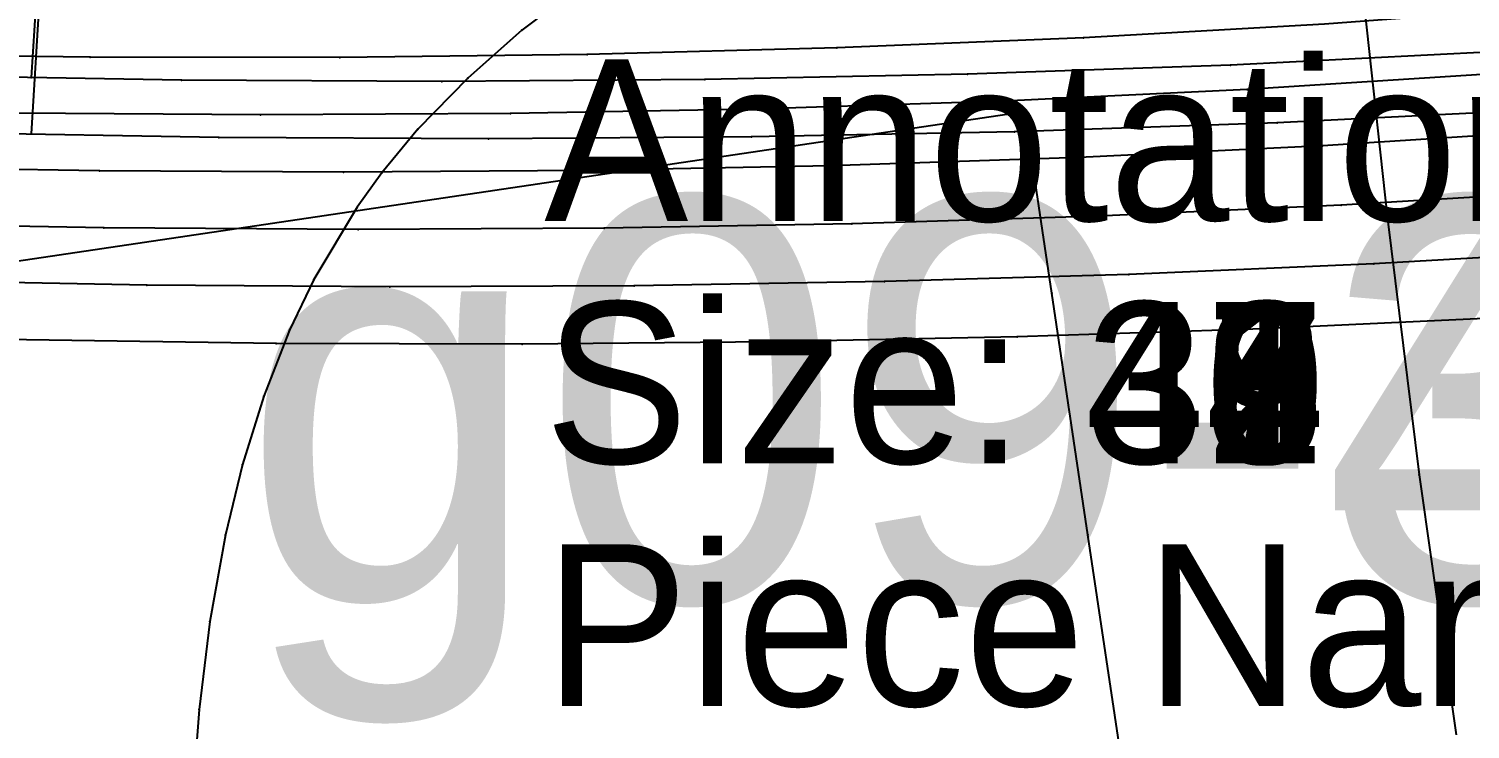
# Model space of a CAD drawing. Extents: x -2408 to 1029, y -526 to 2095.
# Drawn here: x 132.8 to 222, y 660.7 to 704 of the extents above; entities that cross this region are included whole.
import ezdxf

# ---------------------------------------------------------------- set-up
doc = ezdxf.new("R2010")
doc.units = 0
doc.layers.add('TEXT', color=7, linetype='Continuous')

# ---------------------------------------------------------------- blocks, each defined once
blk = doc.blocks.new('0-30')
at = {"layer": '14'}
blk.add_lwpolyline([(44.701731, 414.273972), (50.743294, 416.244731), (56.965604, 417.951894), (64.599536, 419.694168), (72.333058, 421.150524), (82.647834, 422.735871), (95.126118, 424.294688), (108.708974, 425.698344), (124.190378, 426.989594), (125.083542, 411.378049), (125.94738, 397.97657), (125.947466, 397.975426), (127.44499, 381.943371), (129.137564, 366.463573), (131.129938, 350.453643), (133.409665, 334.373531)], dxfattribs=at)
at = {"layer": '2'}
blk.add_point((106.729412, 372.92263), dxfattribs=at)
blk.add_point((106.729412, 372.92263), dxfattribs=at)
at = {"layer": '3'}
for p in [(75.610981, 377.960142), (72.256758, 375.008034), (69.179744, 371.835018), (66.944462, 369.136702), (65.409841, 367.014028), (129.137564, 366.463573), (62.739911, 362.54409), (108.388606, 361.704446), (61.234028, 359.405995), (59.634552, 355.32766), (58.322983, 351.099297), (131.129938, 350.453643), (57.271035, 346.745545), (110.619182, 346.752254), (56.311571, 341.390216), (55.636356, 335.932393)]:
    blk.add_point(p, dxfattribs=at)
at = {"layer": '8'}
for points in [[(125.908356, 397.973061), (119.729004, 396.864729), (113.450362, 395.438335), (107.466654, 393.809951), (101.805577, 391.997169), (96.809019, 390.134796), (91.827865, 387.975216), (86.939008, 385.503664), (82.991898, 383.206694), (79.202623, 380.692606), (75.610981, 377.960142), (72.256758, 375.008034), (69.179744, 371.835018), (66.944462, 369.136702), (65.409841, 367.014028), (62.739911, 362.54409), (61.234028, 359.405995), (59.634552, 355.32766), (58.322983, 351.099297), (57.271035, 346.745545), (56.311571, 341.390216), (55.636356, 335.932393), (55.142653, 329.492174)], [(106.729412, 372.92263), (0.427626, 357.145462)], [(119.314766, 285.586548), (117.19762, 301.353073), (115.058568, 316.696509), (112.867433, 331.727492), (110.619182, 346.752254), (108.388606, 361.704446), (106.729412, 372.92263)]]:
    blk.add_lwpolyline(points, dxfattribs=at)
at = {"layer": '1'}
for s, p in [('Annotation: ', (76.990826, 366.158981)), ('Size: 30', (76.990826, 351.158981)), ('Piece Name: 0', (76.990826, 336.158981))]:
    blk.add_text(s, height=10, dxfattribs=at).set_placement(p)
at = {"layer": 'TEXT', "color": 7}
blk.add_text('g09-30', height=25, dxfattribs=at).set_placement((58.23, 342.61))
blk = doc.blocks.new('0-31')
at = {"layer": '14'}
blk.add_lwpolyline([(44.701731, 414.273972), (50.743294, 416.244731), (56.965604, 417.951894), (64.599536, 419.694168), (72.333058, 421.150524), (82.647834, 422.735871), (95.126118, 424.294688), (108.708974, 425.698344), (124.190378, 426.989594), (125.083542, 411.378049), (125.94738, 397.97657), (125.947466, 397.975426), (127.44499, 381.943371), (129.137564, 366.463573), (131.129938, 350.453643), (133.409665, 334.373531)], dxfattribs=at)
at = {"layer": '2'}
blk.add_point((106.729412, 372.92263), dxfattribs=at)
blk.add_point((106.729412, 372.92263), dxfattribs=at)
at = {"layer": '3'}
for p in [(75.610981, 377.960142), (72.256758, 375.008034), (69.179744, 371.835018), (66.944462, 369.136702), (65.409841, 367.014028), (129.137564, 366.463573), (62.739911, 362.54409), (108.388606, 361.704446), (61.234028, 359.405995), (59.634552, 355.32766), (58.322983, 351.099297), (131.129938, 350.453643), (57.271035, 346.745545), (110.619182, 346.752254), (56.311571, 341.390216), (55.636356, 335.932393)]:
    blk.add_point(p, dxfattribs=at)
at = {"layer": '8'}
for points in [[(125.908356, 397.973061), (119.729004, 396.864729), (113.450362, 395.438335), (107.466654, 393.809951), (101.805577, 391.997169), (96.809019, 390.134796), (91.827865, 387.975216), (86.939008, 385.503664), (82.991898, 383.206694), (79.202623, 380.692606), (75.610981, 377.960142), (72.256758, 375.008034), (69.179744, 371.835018), (66.944462, 369.136702), (65.409841, 367.014028), (62.739911, 362.54409), (61.234028, 359.405995), (59.634552, 355.32766), (58.322983, 351.099297), (57.271035, 346.745545), (56.311571, 341.390216), (55.636356, 335.932393), (55.142653, 329.492174)], [(106.729412, 372.92263), (0.427626, 357.145462)], [(119.314766, 285.586548), (117.19762, 301.353073), (115.058568, 316.696509), (112.867433, 331.727492), (110.619182, 346.752254), (108.388606, 361.704446), (106.729412, 372.92263)]]:
    blk.add_lwpolyline(points, dxfattribs=at)
at = {"layer": '1'}
for s, p in [('Annotation: ', (76.990826, 366.158981)), ('Size: 31', (76.990826, 351.158981)), ('Piece Name: 0', (76.990826, 336.158981))]:
    blk.add_text(s, height=10, dxfattribs=at).set_placement(p)
at = {"layer": 'TEXT', "color": 7}
blk.add_text('g09-31', height=25, dxfattribs=at).set_placement((58.23, 342.61))
blk = doc.blocks.new('0-32')
at = {"layer": '14'}
blk.add_lwpolyline([(44.701731, 414.273972), (50.743294, 416.244731), (56.965604, 417.951894), (64.599536, 419.694168), (72.333058, 421.150524), (82.647834, 422.735871), (95.126118, 424.294688), (108.708974, 425.698344), (124.190378, 426.989594), (125.083542, 411.378049), (125.94738, 397.97657), (125.947466, 397.975464), (127.44499, 381.943371), (129.137564, 366.463573), (131.129938, 350.453643), (133.409665, 334.373531)], dxfattribs=at)
at = {"layer": '2'}
blk.add_point((106.729412, 372.92263), dxfattribs=at)
blk.add_point((106.729412, 372.92263), dxfattribs=at)
at = {"layer": '3'}
for p in [(75.610981, 377.960142), (72.256758, 375.008034), (69.179744, 371.835018), (66.944462, 369.136702), (65.409841, 367.014028), (129.137564, 366.463573), (62.739911, 362.54409), (108.388606, 361.704446), (61.234028, 359.405995), (59.634552, 355.32766), (58.322983, 351.099297), (131.129938, 350.453643), (57.271035, 346.745545), (110.619182, 346.752254), (56.311571, 341.390216), (55.636356, 335.932393)]:
    blk.add_point(p, dxfattribs=at)
at = {"layer": '8'}
for points in [[(125.908356, 397.973061), (119.729004, 396.864729), (113.450362, 395.438335), (107.466654, 393.809951), (101.805577, 391.997169), (96.809019, 390.134796), (91.827865, 387.975216), (86.939008, 385.503664), (82.991898, 383.206694), (79.202623, 380.692606), (75.610981, 377.960142), (72.256758, 375.008034), (69.179744, 371.835018), (66.944462, 369.136702), (65.409841, 367.014028), (62.739911, 362.54409), (61.234028, 359.405995), (59.634552, 355.32766), (58.322983, 351.099297), (57.271035, 346.745545), (56.311571, 341.390216), (55.636356, 335.932393), (55.142653, 329.492174)], [(106.729412, 372.92263), (0.427626, 357.145462)], [(119.314766, 285.586548), (117.19762, 301.353073), (115.058568, 316.696509), (112.867433, 331.727492), (110.619182, 346.752254), (108.388606, 361.704446), (106.729412, 372.92263)]]:
    blk.add_lwpolyline(points, dxfattribs=at)
at = {"layer": '1'}
for s, p in [('Annotation: ', (76.990826, 366.158981)), ('Size: 32', (76.990826, 351.158981)), ('Piece Name: 0', (76.990826, 336.158981))]:
    blk.add_text(s, height=10, dxfattribs=at).set_placement(p)
at = {"layer": 'TEXT', "color": 7}
blk.add_text('g09-32', height=25, dxfattribs=at).set_placement((58.23, 342.61))
blk = doc.blocks.new('0-33')
at = {"layer": '14'}
blk.add_lwpolyline([(44.701731, 414.273972), (50.743294, 416.244731), (56.965604, 417.951894), (64.599536, 419.694168), (72.333058, 421.150524), (82.647834, 422.735871), (95.126118, 424.294688), (108.708974, 425.698344), (124.190378, 426.989594), (125.083542, 411.378049), (125.94738, 397.97657), (125.947466, 397.975426), (127.44499, 381.943371), (129.137564, 366.463573), (131.129938, 350.453643), (133.409665, 334.373531)], dxfattribs=at)
at = {"layer": '2'}
blk.add_point((106.729412, 372.92263), dxfattribs=at)
blk.add_point((106.729412, 372.92263), dxfattribs=at)
at = {"layer": '3'}
for p in [(75.610981, 377.960142), (72.256758, 375.008034), (69.179744, 371.835018), (66.944462, 369.136702), (65.409841, 367.014028), (129.137564, 366.463573), (62.739911, 362.54409), (108.388606, 361.704446), (61.234028, 359.405995), (59.634552, 355.32766), (58.322983, 351.099297), (131.129938, 350.453643), (57.271035, 346.745545), (110.619182, 346.752254), (56.311571, 341.390216), (55.636356, 335.932393)]:
    blk.add_point(p, dxfattribs=at)
at = {"layer": '8'}
for points in [[(125.908356, 397.973061), (119.729004, 396.864729), (113.450362, 395.438335), (107.466654, 393.809951), (101.805577, 391.997169), (96.809019, 390.134796), (91.827865, 387.975216), (86.939008, 385.503664), (82.991898, 383.206694), (79.202623, 380.692606), (75.610981, 377.960142), (72.256758, 375.008034), (69.179744, 371.835018), (66.944462, 369.136702), (65.409841, 367.014028), (62.739911, 362.54409), (61.234028, 359.405995), (59.634552, 355.32766), (58.322983, 351.099297), (57.271035, 346.745545), (56.311571, 341.390216), (55.636356, 335.932393), (55.142653, 329.492174)], [(106.729412, 372.92263), (0.427626, 357.145462)], [(119.314766, 285.586548), (117.19762, 301.353073), (115.058568, 316.696509), (112.867433, 331.727492), (110.619182, 346.752254), (108.388606, 361.704446), (106.729412, 372.92263)]]:
    blk.add_lwpolyline(points, dxfattribs=at)
at = {"layer": '1'}
for s, p in [('Annotation: ', (76.990826, 366.158981)), ('Size: 33', (76.990826, 351.158981)), ('Piece Name: 0', (76.990826, 336.158981))]:
    blk.add_text(s, height=10, dxfattribs=at).set_placement(p)
at = {"layer": 'TEXT', "color": 7}
blk.add_text('g09-33', height=25, dxfattribs=at).set_placement((58.23, 342.61))
blk = doc.blocks.new('0-34')
at = {"layer": '14'}
blk.add_lwpolyline([(44.701731, 414.273972), (50.743294, 416.244731), (56.965604, 417.951894), (64.599536, 419.694168), (72.333058, 421.150524), (82.647834, 422.735871), (95.126118, 424.294688), (108.708974, 425.698344), (124.190378, 426.989594), (125.083542, 411.378049), (125.94738, 397.97657), (125.947466, 397.975426), (127.44499, 381.943371), (129.137564, 366.463573), (131.129938, 350.453643), (133.409665, 334.373531)], dxfattribs=at)
at = {"layer": '2'}
blk.add_point((106.729412, 372.92263), dxfattribs=at)
blk.add_point((106.729412, 372.92263), dxfattribs=at)
at = {"layer": '3'}
for p in [(75.610981, 377.960142), (72.256758, 375.008034), (69.179744, 371.835018), (66.944462, 369.136702), (65.409841, 367.014028), (129.137564, 366.463573), (62.739911, 362.54409), (108.388606, 361.704446), (61.234028, 359.405995), (59.634552, 355.32766), (58.322983, 351.099297), (131.129938, 350.453643), (57.271035, 346.745545), (110.619182, 346.752254), (56.311571, 341.390216), (55.636356, 335.932393)]:
    blk.add_point(p, dxfattribs=at)
at = {"layer": '8'}
for points in [[(125.908356, 397.973061), (119.729004, 396.864729), (113.450362, 395.438335), (107.466654, 393.809951), (101.805577, 391.997169), (96.809019, 390.134796), (91.827865, 387.975216), (86.939008, 385.503664), (82.991898, 383.206694), (79.202623, 380.692606), (75.610981, 377.960142), (72.256758, 375.008034), (69.179744, 371.835018), (66.944462, 369.136702), (65.409841, 367.014028), (62.739911, 362.54409), (61.234028, 359.405995), (59.634552, 355.32766), (58.322983, 351.099297), (57.271035, 346.745545), (56.311571, 341.390216), (55.636356, 335.932393), (55.142653, 329.492174)], [(106.729412, 372.92263), (0.427626, 357.145462)], [(119.314766, 285.586548), (117.19762, 301.353073), (115.058568, 316.696509), (112.867433, 331.727492), (110.619182, 346.752254), (108.388606, 361.704446), (106.729412, 372.92263)]]:
    blk.add_lwpolyline(points, dxfattribs=at)
at = {"layer": '1'}
for s, p in [('Annotation: ', (76.990826, 366.158981)), ('Size: 34', (76.990826, 351.158981)), ('Piece Name: 0', (76.990826, 336.158981))]:
    blk.add_text(s, height=10, dxfattribs=at).set_placement(p)
at = {"layer": 'TEXT', "color": 7}
blk.add_text('g09-34', height=25, dxfattribs=at).set_placement((58.23, 342.61))
blk = doc.blocks.new(' -35')
at = {"layer": '1'}
blk.add_lwpolyline([(-139.886102, 306.296855), (-139.129792, 294.443996), (-137.953181, 280.141638), (-136.500322, 265.099971), (-135.013094, 250.886536), (-148.183816, 249.209995), (-163.34766, 247.40342), (-178.555418, 245.770497), (-193.423369, 244.402106), (-207.70003, 243.334547), (-222.606377, 242.480514), (-237.875071, 241.853892), (-253.315107, 241.450995), (-268.624313, 241.263922), (-284.069524, 241.274969), (-299.213988, 241.469519), (-314.654661, 241.840707), (-329.710947, 242.348231), (-345.142515, 242.992943), (-360.569549, 243.738312)], dxfattribs=at)
at = {"layer": '3'}
for p in [(-237.875071, 241.853892), (-222.606377, 242.480514), (-284.069524, 241.274969), (-268.624313, 241.263922), (-253.315107, 241.450995)]:
    blk.add_point(p, dxfattribs=at)
blk = doc.blocks.new('0-35')
at = {"layer": '14'}
blk.add_lwpolyline([(44.701731, 414.273972), (50.743294, 416.244731), (56.965604, 417.951894), (64.599536, 419.694168), (72.333058, 421.150524), (82.647834, 422.735871), (95.126118, 424.294688), (108.708974, 425.698344), (124.190378, 426.989594), (125.083542, 411.378049), (125.94738, 397.97657), (125.947466, 397.975426), (127.44499, 381.943371), (129.137564, 366.463573), (131.129938, 350.453643), (133.409665, 334.373531)], dxfattribs=at)
at = {"layer": '2'}
blk.add_point((106.729412, 372.92263), dxfattribs=at)
blk.add_point((106.729412, 372.92263), dxfattribs=at)
at = {"layer": '3'}
for p in [(75.610981, 377.960142), (72.256758, 375.008034), (69.179744, 371.835018), (66.944462, 369.136702), (65.409841, 367.014028), (129.137564, 366.463573), (62.739911, 362.54409), (108.388606, 361.704446), (61.234028, 359.405995), (59.634552, 355.32766), (58.322983, 351.099297), (131.129938, 350.453643), (57.271035, 346.745545), (110.619182, 346.752254), (56.311571, 341.390216), (55.636356, 335.932393)]:
    blk.add_point(p, dxfattribs=at)
at = {"layer": '8'}
for points in [[(125.908356, 397.973061), (119.729004, 396.864729), (113.450362, 395.438335), (107.466654, 393.809951), (101.805577, 391.997169), (96.809019, 390.134796), (91.827865, 387.975216), (86.939008, 385.503664), (82.991898, 383.206694), (79.202623, 380.692606), (75.610981, 377.960142), (72.256758, 375.008034), (69.179744, 371.835018), (66.944462, 369.136702), (65.409841, 367.014028), (62.739911, 362.54409), (61.234028, 359.405995), (59.634552, 355.32766), (58.322983, 351.099297), (57.271035, 346.745545), (56.311571, 341.390216), (55.636356, 335.932393), (55.142653, 329.492174)], [(106.729412, 372.92263), (0.427626, 357.145462)], [(119.314766, 285.586548), (117.19762, 301.353073), (115.058568, 316.696509), (112.867433, 331.727492), (110.619182, 346.752254), (108.388606, 361.704446), (106.729412, 372.92263)]]:
    blk.add_lwpolyline(points, dxfattribs=at)
at = {"layer": '1'}
for s, p in [('Annotation: ', (76.990826, 366.158981)), ('Size: 35', (76.990826, 351.158981)), ('Piece Name: 0', (76.990826, 336.158981))]:
    blk.add_text(s, height=10, dxfattribs=at).set_placement(p)
at = {"layer": 'TEXT', "color": 7}
blk.add_text('g09-35', height=25, dxfattribs=at).set_placement((58.23, 342.61))
blk = doc.blocks.new(' -36')
at = {"layer": '1'}
blk.add_lwpolyline([(-134.806107, 302.791637), (-134.049793, 290.938792), (-132.873163, 276.636424), (-131.420318, 261.594737), (-129.930525, 247.356567), (-138.570311, 246.265114), (-153.43669, 244.482467), (-168.547746, 242.816848), (-183.553624, 241.367204), (-197.968038, 240.204386), (-212.494343, 239.281362), (-227.553251, 238.56932), (-242.984668, 238.071787), (-258.057404, 237.794367), (-273.530172, 237.708608), (-288.605063, 237.810626), (-303.923887, 238.095778), (-318.992565, 238.538278), (-334.219421, 239.124982), (-349.278421, 239.819537)], dxfattribs=at)
at = {"layer": '3'}
for p in [(-212.494343, 239.281362), (-227.553251, 238.56932), (-273.530172, 237.708608), (-258.057404, 237.794367), (-242.984668, 238.071787)]:
    blk.add_point(p, dxfattribs=at)
blk = doc.blocks.new('0-36')
at = {"layer": '14'}
blk.add_lwpolyline([(44.701731, 414.273972), (50.743294, 416.244731), (56.965604, 417.951894), (64.599536, 419.694168), (72.333058, 421.150524), (82.647834, 422.735871), (95.126118, 424.294688), (108.708974, 425.698344), (124.190378, 426.989594), (125.083542, 411.378049), (125.94738, 397.97657), (125.947466, 397.975426), (127.44499, 381.943371), (129.137564, 366.463573), (131.129938, 350.453643), (133.409665, 334.373531)], dxfattribs=at)
at = {"layer": '2'}
blk.add_point((106.729412, 372.92263), dxfattribs=at)
blk.add_point((106.729412, 372.92263), dxfattribs=at)
at = {"layer": '3'}
for p in [(75.610981, 377.960142), (72.256758, 375.008034), (69.179744, 371.835018), (66.944462, 369.136702), (65.409841, 367.014028), (129.137564, 366.463573), (62.739911, 362.54409), (108.388606, 361.704446), (61.234028, 359.405995), (59.634552, 355.32766), (58.322983, 351.099297), (131.129938, 350.453643), (57.271035, 346.745545), (110.619182, 346.752254), (56.311571, 341.390216), (55.636356, 335.932393)]:
    blk.add_point(p, dxfattribs=at)
at = {"layer": '8'}
for points in [[(125.908356, 397.973061), (119.729004, 396.864729), (113.450362, 395.438335), (107.466654, 393.809951), (101.805577, 391.997169), (96.809019, 390.134796), (91.827865, 387.975216), (86.939008, 385.503664), (82.991898, 383.206694), (79.202623, 380.692606), (75.610981, 377.960142), (72.256758, 375.008034), (69.179744, 371.835018), (66.944462, 369.136702), (65.409841, 367.014028), (62.739911, 362.54409), (61.234028, 359.405995), (59.634552, 355.32766), (58.322983, 351.099297), (57.271035, 346.745545), (56.311571, 341.390216), (55.636356, 335.932393), (55.142653, 329.492174)], [(106.729412, 372.92263), (0.427626, 357.145462)], [(119.314766, 285.586548), (117.19762, 301.353073), (115.058568, 316.696509), (112.867433, 331.727492), (110.619182, 346.752254), (108.388606, 361.704446), (106.729412, 372.92263)]]:
    blk.add_lwpolyline(points, dxfattribs=at)
at = {"layer": '1'}
for s, p in [('Annotation: ', (76.990826, 366.158981)), ('Size: 36', (76.990826, 351.158981)), ('Piece Name: 0', (76.990826, 336.158981))]:
    blk.add_text(s, height=10, dxfattribs=at).set_placement(p)
at = {"layer": 'TEXT', "color": 7}
blk.add_text('g09-36', height=25, dxfattribs=at).set_placement((58.23, 342.61))
blk = doc.blocks.new(' -37')
at = {"layer": '1'}
blk.add_lwpolyline([(-129.725852, 299.281603), (-128.969738, 287.432878), (-127.792769, 273.126968), (-126.339501, 258.081565), (-124.848623, 243.833447), (-132.902597, 242.83007), (-147.815277, 241.063317), (-162.845153, 239.418607), (-177.861629, 237.967491), (-192.76397, 236.759187), (-207.819563, 235.797054), (-222.888971, 235.077212), (-238.295454, 234.568414), (-253.378787, 234.274336), (-268.404967, 234.16699), (-283.49094, 234.240524), (-298.806344, 234.499671), (-313.886493, 234.923621), (-329.108117, 235.499975), (-344.17805, 236.194615), (-359.495093, 237.001945)], dxfattribs=at)
at = {"layer": '3'}
for p in [(-207.819563, 235.797054), (-238.295454, 234.568414), (-222.888971, 235.077212), (-283.49094, 234.240524), (-268.404967, 234.16699), (-253.378787, 234.274336)]:
    blk.add_point(p, dxfattribs=at)
blk = doc.blocks.new('0-37')
at = {"layer": '14'}
blk.add_lwpolyline([(44.701731, 414.273972), (50.743294, 416.244731), (56.965604, 417.951894), (64.599536, 419.694168), (72.333058, 421.150524), (82.647834, 422.735871), (95.126118, 424.294688), (108.708974, 425.698344), (124.190378, 426.989594), (125.083542, 411.378049), (125.94738, 397.97657), (125.947466, 397.975426), (127.44499, 381.943371), (129.137564, 366.463573), (131.129938, 350.453643), (133.409665, 334.373531)], dxfattribs=at)
at = {"layer": '2'}
blk.add_point((106.729412, 372.92263), dxfattribs=at)
blk.add_point((106.729412, 372.92263), dxfattribs=at)
at = {"layer": '3'}
for p in [(75.610981, 377.960142), (72.256758, 375.008034), (69.179744, 371.835018), (66.944462, 369.136702), (65.409841, 367.014028), (129.137564, 366.463573), (62.739911, 362.54409), (108.388606, 361.704446), (61.234028, 359.405995), (59.634552, 355.32766), (58.322983, 351.099297), (131.129938, 350.453643), (57.271035, 346.745545), (110.619182, 346.752254), (56.311571, 341.390216), (55.636356, 335.932393)]:
    blk.add_point(p, dxfattribs=at)
at = {"layer": '8'}
for points in [[(125.908356, 397.973061), (119.729004, 396.864729), (113.450362, 395.438335), (107.466654, 393.809951), (101.805577, 391.997169), (96.809019, 390.134796), (91.827865, 387.975216), (86.939008, 385.503664), (82.991898, 383.206694), (79.202623, 380.692606), (75.610981, 377.960142), (72.256758, 375.008034), (69.179744, 371.835018), (66.944462, 369.136702), (65.409841, 367.014028), (62.739911, 362.54409), (61.234028, 359.405995), (59.634552, 355.32766), (58.322983, 351.099297), (57.271035, 346.745545), (56.311571, 341.390216), (55.636356, 335.932393), (55.142653, 329.492174)], [(106.729412, 372.92263), (0.427626, 357.145462)], [(119.314766, 285.586548), (117.19762, 301.353073), (115.058568, 316.696509), (112.867433, 331.727492), (110.619182, 346.752254), (108.388606, 361.704446), (106.729412, 372.92263)]]:
    blk.add_lwpolyline(points, dxfattribs=at)
at = {"layer": '1'}
for s, p in [('Annotation: ', (76.990826, 366.158981)), ('Size: 37', (76.990826, 351.158981)), ('Piece Name: 0', (76.990826, 336.158981))]:
    blk.add_text(s, height=10, dxfattribs=at).set_placement(p)
at = {"layer": 'TEXT', "color": 7}
blk.add_text('g09-37', height=25, dxfattribs=at).set_placement((58.23, 342.61))
blk = doc.blocks.new(' -38')
at = {"layer": '1'}
blk.add_lwpolyline([(-125.045996, 305.55323), (-124.646099, 295.781053), (-123.889788, 283.928371), (-122.71314, 269.625859), (-121.260281, 254.58402), (-119.770031, 240.341415), (-131.405594, 238.912487), (-146.292283, 237.186881), (-161.263516, 235.597447), (-176.41555, 234.192127), (-191.493505, 233.033374), (-206.683053, 232.119084), (-221.737434, 231.444546), (-236.947153, 230.977241), (-252.263757, 230.705862), (-267.480401, 230.620363), (-283.221517, 230.72439), (-298.095969, 231.001858), (-313.306125, 231.453257), (-328.724376, 232.067042), (-343.923283, 232.801981), (-359.254808, 233.646514)], dxfattribs=at)
at = {"layer": '3'}
for p in [(-206.683053, 232.119084), (-236.947153, 230.977241), (-221.737434, 231.444546), (-283.221517, 230.72439), (-267.480401, 230.620363), (-252.263757, 230.705862)]:
    blk.add_point(p, dxfattribs=at)
blk = doc.blocks.new('0-38')
at = {"layer": '14'}
blk.add_lwpolyline([(44.701731, 414.273972), (50.743294, 416.244731), (56.965604, 417.951894), (64.599536, 419.694168), (72.333058, 421.150524), (82.647834, 422.735871), (95.126118, 424.294688), (108.708974, 425.698344), (124.190378, 426.989594), (125.083542, 411.378049), (125.94738, 397.97657), (125.947466, 397.975426), (127.44499, 381.943371), (129.137564, 366.463573), (131.129938, 350.453643), (133.409665, 334.373531)], dxfattribs=at)
at = {"layer": '2'}
blk.add_point((106.729412, 372.92263), dxfattribs=at)
blk.add_point((106.729412, 372.92263), dxfattribs=at)
at = {"layer": '3'}
for p in [(75.610981, 377.960142), (72.256758, 375.008034), (69.179744, 371.835018), (66.944462, 369.136702), (65.409841, 367.014028), (129.137564, 366.463573), (62.739911, 362.54409), (108.388606, 361.704446), (61.234028, 359.405995), (59.634552, 355.32766), (58.322983, 351.099297), (131.129938, 350.453643), (57.271035, 346.745545), (110.619182, 346.752254), (56.311571, 341.390216), (55.636356, 335.932393)]:
    blk.add_point(p, dxfattribs=at)
at = {"layer": '8'}
for points in [[(125.908356, 397.973061), (119.729004, 396.864729), (113.450362, 395.438335), (107.466654, 393.809951), (101.805577, 391.997169), (96.809019, 390.134796), (91.827865, 387.975216), (86.939008, 385.503664), (82.991898, 383.206694), (79.202623, 380.692606), (75.610981, 377.960142), (72.256758, 375.008034), (69.179744, 371.835018), (66.944462, 369.136702), (65.409841, 367.014028), (62.739911, 362.54409), (61.234028, 359.405995), (59.634552, 355.32766), (58.322983, 351.099297), (57.271035, 346.745545), (56.311571, 341.390216), (55.636356, 335.932393), (55.142653, 329.492174)], [(106.729412, 372.92263), (0.427626, 357.145462)], [(119.314766, 285.586548), (117.19762, 301.353073), (115.058568, 316.696509), (112.867433, 331.727492), (110.619182, 346.752254), (108.388606, 361.704446), (106.729412, 372.92263)]]:
    blk.add_lwpolyline(points, dxfattribs=at)
at = {"layer": '1'}
for s, p in [('Annotation: ', (76.990826, 366.158981)), ('Size: 38', (76.990826, 351.158981)), ('Piece Name: 0', (76.990826, 336.158981))]:
    blk.add_text(s, height=10, dxfattribs=at).set_placement(p)
at = {"layer": 'TEXT', "color": 7}
blk.add_text('g09-38', height=25, dxfattribs=at).set_placement((58.23, 342.61))
blk = doc.blocks.new(' -39')
at = {"layer": '1'}
blk.add_lwpolyline([(-119.966007, 302.048417), (-119.566144, 292.276634), (-118.809798, 280.423291), (-117.633191, 266.121346), (-116.180411, 251.080132), (-114.688721, 236.823578), (-129.21387, 235.074452), (-144.286499, 233.366975), (-159.325012, 231.824089), (-174.381808, 230.478986), (-189.564529, 229.361276), (-204.656353, 228.492047), (-219.817172, 227.843143), (-234.927285, 227.40199), (-250.405963, 227.144778), (-265.522311, 227.072712), (-280.556488, 227.176802), (-295.670474, 227.457406), (-310.780255, 227.907916), (-325.800826, 228.514159), (-340.89891, 229.258212), (-356.05892, 230.112318)], dxfattribs=at)
at = {"layer": '14'}
blk.add_lwpolyline([(-129.656254, 303.373002), (-129.305154, 293.684608), (-128.645475, 282.660936), (-127.550548, 268.965145), (-126.162558, 254.028983), (-125.592861, 248.307781), (-135.287115, 247.153078), (-149.649166, 245.568557), (-165.000548, 244.04412), (-181.051967, 242.692704), (-197.278495, 241.611285), (-213.523687, 240.797512), (-229.781782, 240.233044), (-246.04702, 239.89954), (-262.313638, 239.778658), (-278.419943, 239.852064), (-295.109558, 240.141689), (-311.361035, 240.63668), (-327.607567, 241.311907), (-343.849207, 242.135809), (-360.086012, 243.076827)], dxfattribs=at)
at = {"layer": '2'}
blk.add_point((-287.709846, 240.035305), dxfattribs=at)
at = {"layer": '3'}
for p in [(-213.523687, 240.797512), (-246.04702, 239.89954), (-229.781782, 240.233044), (-278.419943, 239.852064), (-262.313638, 239.778658), (-204.656353, 228.492047), (-234.927285, 227.40199), (-219.817172, 227.843143), (-280.556488, 227.176802), (-265.522311, 227.072712), (-250.405963, 227.144778)]:
    blk.add_point(p, dxfattribs=at)
at = {"layer": '8'}
blk.add_lwpolyline([(-267.785759, 567.937813), (-268.761361, 552.219541), (-269.683288, 537.119278), (-270.606945, 521.691267), (-271.525039, 506.024891), (-272.43938, 490.358287), (-273.330662, 475.332164), (-274.282546, 459.667792), (-275.246262, 444.004141), (-276.205039, 428.403713), (-277.162254, 412.739694), (-278.117089, 397.075512), (-279.036457, 382.004404), (-279.993392, 366.340358), (-280.950853, 350.676325), (-281.868901, 335.652545), (-282.82573, 319.988481), (-283.769967, 304.529433), (-284.72684, 288.865369), (-285.683773, 273.201326), (-286.607023, 258.088398), (-287.513962, 243.241959), (-287.709846, 240.035305)], dxfattribs=at)
blk = doc.blocks.new('0-39')
at = {"layer": '14'}
blk.add_lwpolyline([(44.701731, 414.273972), (50.743294, 416.244731), (56.965604, 417.951894), (64.599536, 419.694168), (72.333058, 421.150524), (82.647834, 422.735871), (95.126118, 424.294688), (108.708974, 425.698344), (124.190378, 426.989594), (125.083542, 411.378049), (125.94738, 397.97657), (125.947466, 397.975426), (127.44499, 381.943371), (129.137564, 366.463573), (131.129938, 350.453643), (133.409665, 334.373531)], dxfattribs=at)
at = {"layer": '2'}
blk.add_point((106.729412, 372.92263), dxfattribs=at)
blk.add_point((106.729412, 372.92263), dxfattribs=at)
at = {"layer": '3'}
for p in [(75.610981, 377.960142), (72.256758, 375.008034), (69.179744, 371.835018), (66.944462, 369.136702), (65.409841, 367.014028), (129.137564, 366.463573), (62.739911, 362.54409), (108.388606, 361.704446), (61.234028, 359.405995), (59.634552, 355.32766), (58.322983, 351.099297), (131.129938, 350.453643), (57.271035, 346.745545), (110.619182, 346.752254), (56.311571, 341.390216), (55.636356, 335.932393)]:
    blk.add_point(p, dxfattribs=at)
at = {"layer": '8'}
for points in [[(125.908356, 397.973061), (119.729004, 396.864729), (113.450362, 395.438335), (107.466654, 393.809951), (101.805577, 391.997169), (96.809019, 390.134796), (91.827865, 387.975216), (86.939008, 385.503664), (82.991898, 383.206694), (79.202623, 380.692606), (75.610981, 377.960142), (72.256758, 375.008034), (69.179744, 371.835018), (66.944462, 369.136702), (65.409841, 367.014028), (62.739911, 362.54409), (61.234028, 359.405995), (59.634552, 355.32766), (58.322983, 351.099297), (57.271035, 346.745545), (56.311571, 341.390216), (55.636356, 335.932393), (55.142653, 329.492174)], [(106.729412, 372.92263), (0.427626, 357.145462)], [(119.314766, 285.586548), (117.19762, 301.353073), (115.058568, 316.696509), (112.867433, 331.727492), (110.619182, 346.752254), (108.388606, 361.704446), (106.729412, 372.92263)]]:
    blk.add_lwpolyline(points, dxfattribs=at)
at = {"layer": '1'}
for s, p in [('Annotation: ', (76.990826, 366.158981)), ('Size: 39', (76.990826, 351.158981)), ('Piece Name: 0', (76.990826, 336.158981))]:
    blk.add_text(s, height=10, dxfattribs=at).set_placement(p)
at = {"layer": 'TEXT', "color": 7}
blk.add_text('g09-39', height=25, dxfattribs=at).set_placement((58.23, 342.61))
blk = doc.blocks.new(' -40')
at = {"layer": '1'}
blk.add_lwpolyline([(-114.885964, 298.541691), (-114.485981, 288.76837), (-113.72976, 276.917634), (-112.552935, 262.613457), (-111.099894, 247.569874), (-109.606695, 233.299084), (-120.718714, 231.970437), (-135.878831, 230.253311), (-151.086638, 228.667434), (-166.247526, 227.274196), (-181.281211, 226.113165), (-196.477338, 225.179362), (-211.493039, 224.478524), (-226.709385, 223.975287), (-241.930854, 223.663108), (-257.333499, 223.527116), (-272.55804, 223.568416), (-288.016999, 223.790635), (-303.236492, 224.186475), (-318.66093, 224.764485), (-333.868077, 225.489849), (-349.184174, 226.344599)], dxfattribs=at)
at = {"layer": '14'}
blk.add_lwpolyline([(-124.576249, 299.867771), (-124.225149, 290.179379), (-123.56547, 279.155712), (-122.470542, 265.459926), (-121.082552, 250.523774), (-120.512857, 244.802589), (-131.364567, 243.530493), (-145.973928, 241.948964), (-161.375069, 240.449098), (-178.165467, 239.068126), (-194.390928, 238.016067), (-210.634097, 237.223517), (-226.889595, 236.672999), (-243.152042, 236.347037), (-259.416059, 236.228154), (-276.099545, 236.30405), (-292.816006, 236.59253), (-309.06414, 237.092658), (-325.306849, 237.780877), (-341.544276, 238.624586), (-357.77664, 239.591187)], dxfattribs=at)
at = {"layer": '2'}
blk.add_point((-287.709846, 236.530113), dxfattribs=at)
at = {"layer": '3'}
for p in [(-210.634097, 237.223517), (-243.152042, 236.347037), (-226.889595, 236.672999), (-276.099545, 236.30405), (-259.416059, 236.228154), (-226.709385, 223.975287), (-211.493039, 224.478524), (-272.55804, 223.568416), (-257.333499, 223.527116), (-241.930854, 223.663108)]:
    blk.add_point(p, dxfattribs=at)
at = {"layer": '8'}
blk.add_lwpolyline([(-267.785759, 571.443024), (-268.761798, 555.388681), (-269.683819, 539.965584), (-270.565073, 524.935057), (-271.441614, 509.661164), (-272.313026, 494.386969), (-273.200802, 479.039445), (-274.106431, 463.76725), (-275.025334, 448.495833), (-275.941816, 433.289154), (-276.856927, 418.017515), (-277.768833, 402.74571), (-278.68775, 387.352359), (-279.600857, 372.080598), (-280.514807, 356.808904), (-281.433164, 341.463909), (-282.346733, 326.192193), (-283.260105, 310.920447), (-284.160995, 295.858099), (-285.074509, 280.58638), (-286.013561, 264.888237), (-286.917593, 249.775034), (-287.709846, 236.530113)], dxfattribs=at)
blk = doc.blocks.new('0-40')
at = {"layer": '14'}
blk.add_lwpolyline([(44.701731, 414.273972), (50.743294, 416.244731), (56.965604, 417.951894), (64.599536, 419.694168), (72.333058, 421.150524), (82.647834, 422.735871), (95.126118, 424.294688), (108.708974, 425.698344), (124.190378, 426.989594), (125.083542, 411.378049), (125.94738, 397.97657), (125.947466, 397.975426), (127.44499, 381.943371), (129.137564, 366.463573), (131.129938, 350.453643), (133.409665, 334.373531)], dxfattribs=at)
at = {"layer": '2'}
blk.add_point((106.729412, 372.92263), dxfattribs=at)
blk.add_point((106.729412, 372.92263), dxfattribs=at)
at = {"layer": '3'}
for p in [(75.610981, 377.960142), (72.256758, 375.008034), (69.179744, 371.835018), (66.944462, 369.136702), (65.409841, 367.014028), (129.137564, 366.463573), (62.739911, 362.54409), (108.388606, 361.704446), (61.234028, 359.405995), (59.634552, 355.32766), (58.322983, 351.099297), (131.129938, 350.453643), (57.271035, 346.745545), (110.619182, 346.752254), (56.311571, 341.390216), (55.636356, 335.932393)]:
    blk.add_point(p, dxfattribs=at)
at = {"layer": '8'}
for points in [[(125.908356, 397.973061), (119.729004, 396.864729), (113.450362, 395.438335), (107.466654, 393.809951), (101.805577, 391.997169), (96.809019, 390.134796), (91.827865, 387.975216), (86.939008, 385.503664), (82.991898, 383.206694), (79.202623, 380.692606), (75.610981, 377.960142), (72.256758, 375.008034), (69.179744, 371.835018), (66.944462, 369.136702), (65.409841, 367.014028), (62.739911, 362.54409), (61.234028, 359.405995), (59.634552, 355.32766), (58.322983, 351.099297), (57.271035, 346.745545), (56.311571, 341.390216), (55.636356, 335.932393), (55.142653, 329.492174)], [(106.729412, 372.92263), (0.427626, 357.145462)], [(119.314766, 285.586548), (117.19762, 301.353073), (115.058568, 316.696509), (112.867433, 331.727492), (110.619182, 346.752254), (108.388606, 361.704446), (106.729412, 372.92263)]]:
    blk.add_lwpolyline(points, dxfattribs=at)
at = {"layer": '1'}
for s, p in [('Annotation: ', (76.990826, 366.158981)), ('Size: 40', (76.990826, 351.158981)), ('Piece Name: 0', (76.990826, 336.158981))]:
    blk.add_text(s, height=10, dxfattribs=at).set_placement(p)
at = {"layer": 'TEXT', "color": 7}
blk.add_text('g09-40', height=25, dxfattribs=at).set_placement((58.23, 342.61))

msp = doc.modelspace()

# ---------------------------------------------------------------- block references
at = {"layer": '1'}
for name, p in [(' -36', (420.69429, 460.98861)), (' -38', (420.69429, 460.98861)), (' -35', (420.69429, 460.98861)), (' -37', (420.69429, 460.98861)), (' -39', (420.69429, 460.98861)), (' -40', (420.69429, 460.98861)), ('0-32', (87.725171, 325.973948)), ('0-30', (87.725171, 325.973948)), ('0-31', (87.725171, 325.973948)), ('0-33', (87.725171, 325.973948)), ('0-34', (87.725171, 325.973948)), ('0-35', (87.725171, 325.973948)), ('0-36', (87.725171, 325.973948)), ('0-37', (87.725171, 325.973948)), ('0-38', (87.725171, 325.973948)), ('0-39', (87.725171, 325.973948)), ('0-40', (87.725171, 325.973948))]:
    msp.add_blockref(name, p, dxfattribs=at)

doc.saveas('drawing.dxf')
